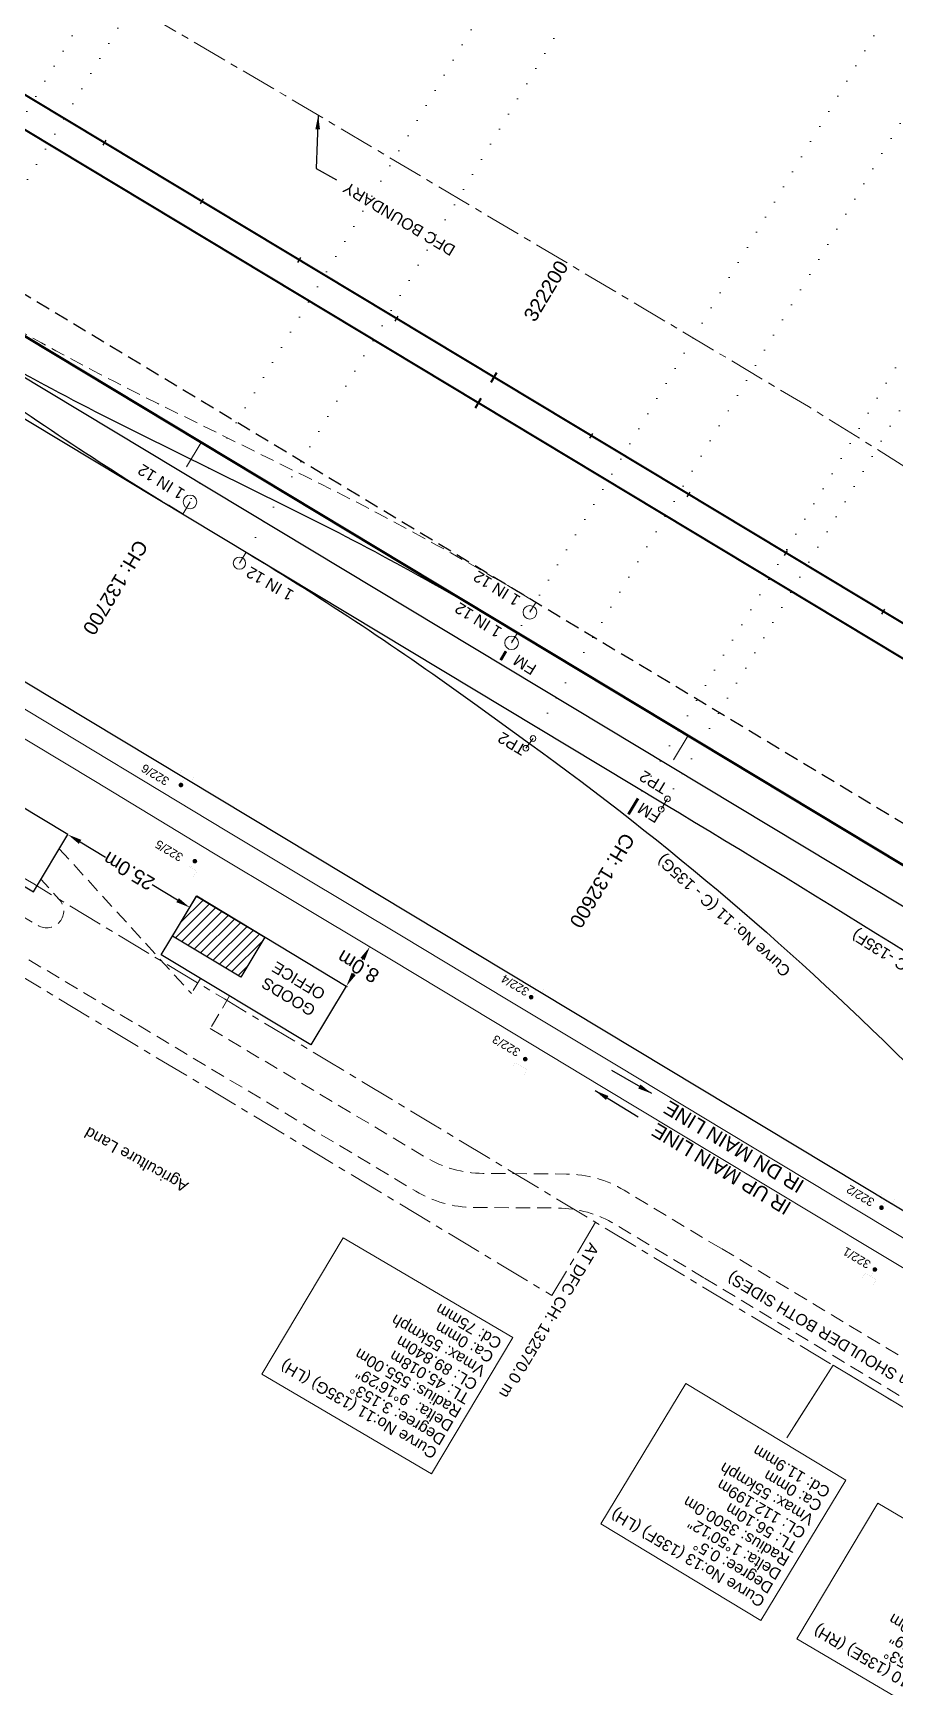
# Model space of a CAD drawing. Header units: metres. Extents: x 560405 to 1249476, y 3385111 to 6787087.
# Drawn here: x 626501.9 to 626653.6, y 3392202.4 to 3392493.4 of the extents above; entities that cross this region are included whole.
import ezdxf
from ezdxf.enums import TextEntityAlignment as Align

# ---------------------------------------------------------------- set-up
doc = ezdxf.new("R2010")
doc.units = ezdxf.units.M
doc.header["$MEASUREMENT"] = 0
doc.header["$PDSIZE"] = 0.05
for name, pattern in [('ACAD_ISO07W100', [3, 0, -3]), ('CENTER', [2, 1.25, -0.25, 0.25, -0.25]), ('DASHED', [0.75, 0.5, -0.25])]:
    doc.linetypes.add(name, pattern=pattern)
doc.layers.get('Defpoints').update_dxf_attribs({"color": 5, "lineweight": 0})
for name, color, linetype, lineweight in [('Cardinal_Leader', 10, 'Continuous', 0), ('Chainage', 7, 'Continuous', 0), ('Compound Wall', 7, 'Continuous', 13), ('DOTED LINE', 7, 'ACAD_ISO07W100', 18), ('EXISTING BRIDGE DETAILS', 7, 'Continuous', 0), ('Existing IR Track', 143, 'Continuous', 0), ('Existing Railway Boundary', 7, 'CENTER', 0), ('flow direction', 7, 'Continuous', 0), ('Horiz Curve', 7, 'Continuous', 0), ("NEW MANDI GOBINDPUR CROSSING STN. SRJ's", 10, 'Continuous', 0), ('NEW MANDI GOBINDPUR LOOP LINES', 1, 'Continuous', 0), ('OHE MAST', 7, 'Continuous', 0), ('OHE MAST TEXT', 7, 'Continuous', 0), ('Prop_Horiz Alignment', 7, 'Continuous', 0), ('Proposed Chainage', 10, 'Continuous', 0), ('Proposed Curve_Details', 10, 'Continuous', 0), ('PROPOSED DFCC TRACK', 1, 'Continuous', 0), ('Proposed TPTC Chainages', 10, 'Continuous', 0), ('Text', 7, 'Continuous', 0)]:
    doc.layers.add(name, color=color, linetype=linetype, lineweight=lineweight)
for name, color, linetype in [("NEW SIRHINDH STN. SRJ's", 10, 'Continuous'), ('OP-3 CH UP', 7, 'Continuous'), ('PROPOSED Building Station', 10, 'Continuous'), ('PROPOSED ROADS', 10, 'DASHED')]:
    doc.layers.add(name, color=color, linetype=linetype)
doc.styles.add('AA_ARIAL', font='arial.ttf')
doc.styles.add('ARIAL', font='arial.ttf')
doc.styles.get("Standard").update_dxf_attribs({"font": 'arial.ttf'})
doc.styles.add('Style-Arial', font='arial.ttf')
doc.dimstyles.new('ISO-25', dxfattribs={"dimtxt": 2.5, "dimasz": 2.5, "dimexe": 1.25, "dimexo": 0.625, "dimtad": 1, "dimdec": 3, "dimtxsty": 'Standard', "dimcen": 2.5, "dimadec": 0, "dimazin": 0, "dimtfac": 1, "dimtdec": 3, "dimtmove": 0, "dimatfit": 3, "dimfxl": 1, "dimarcsym": 0})
doc.dimstyles.get("Standard").update_dxf_attribs({"dimtxt": 2.5, "dimasz": 2.5, "dimexe": 0.18, "dimexo": 0.0625, "dimgap": 0.09, "dimtad": 0, "dimtih": 1, "dimtoh": 1, "dimdec": 3, "dimzin": 0, "dimdsep": 46, "dimtxsty": 'Standard', "dimcen": 0.09, "dimaunit": 1, "dimadec": 4, "dimazin": 0, "dimtfac": 1, "dimtdec": 3, "dimtofl": 0, "dimtmove": 0, "dimatfit": 3, "dimfxl": 1, "dimtolj": 1, "dimtzin": 0, "dimarcsym": 0})

# ---------------------------------------------------------------- blocks, each defined once
blk = doc.blocks.new('OHE')
at = {"layer": 'OHE MAST'}
h = blk.add_hatch(color=3, dxfattribs=at)
edge = h.paths.add_edge_path()
edge.add_arc((627930.47, 3391522.15), 0.412, -30.9792, 329.0208)
at = {"layer": 'OHE MAST', "color": 3, "lineweight": 13, "const_width": 0.008, "flags": 128}
blk.add_lwpolyline([(627932.78, 3391523.67), (627932.2, 3391522.71), (627930.15, 3391523.94), (627930.72, 3391524.9)], dxfattribs=at)
at = {"layer": 'OHE MAST', "color": 3, "const_width": 0.008, "flags": 128}
blk.add_lwpolyline([(627931.18, 3391523.33), (627930.47, 3391522.15)], dxfattribs=at)
blk = doc.blocks.new('*D254')
at = {"layer": 'Defpoints', "color": 0, "lineweight": 9, "transparency": 16777216}
for p in [(626508.03, 3392352.4), (626529.44, 3392339.5), (626529.47, 3392339.56)]:
    blk.add_point(p, dxfattribs=at)
at = {"layer": 'PROPOSED Building Station', "color": 0, "lineweight": -2, "transparency": 16777216}
for p, q in [((626508, 3392352.34), (626507.93, 3392352.23)), ((626510.17, 3392351.1), (626514.64, 3392348.43)), ((626527.33, 3392340.84), (626522.85, 3392343.52)), ((626529.47, 3392339.56), (626529.56, 3392339.71))]:
    blk.add_line(p, q, dxfattribs=at)
at = {"layer": 'PROPOSED Building Station', "color": 0, "lineweight": 9, "transparency": 16777216}
for points in [[(626509.95, 3392350.75), (626510.38, 3392351.46), (626508.02, 3392352.39)], [(626527.11, 3392340.49), (626527.54, 3392341.2), (626529.47, 3392339.56)]]:
    blk.add_solid(points, dxfattribs=at)
at = {"layer": 'PROPOSED Building Station', "color": 0, "lineweight": 9, "transparency": 16777216, "insert": (626518.75, 3392345.97), "char_height": 2.5, "attachment_point": 5, "rotation": 149.1236}
blk.add_mtext('\\A1;25.0m', dxfattribs=at)
blk = doc.blocks.new('*D255')
at = {"layer": 'Defpoints', "color": 0, "lineweight": 9, "transparency": 16777216}
for p in [(626561.16, 3392332.63), (626561.16, 3392332.63), (626557.02, 3392325.73)]:
    blk.add_point(p, dxfattribs=at)
at = {"layer": 'PROPOSED Building Station', "color": 0, "lineweight": -2, "transparency": 16777216}
for p, q in [((626561.11, 3392332.66), (626561.01, 3392332.72)), ((626559.88, 3392330.48), (626559.8, 3392330.35)), ((626557.07, 3392325.7), (626557.19, 3392325.63)), ((626558.32, 3392327.87), (626558.4, 3392328))]:
    blk.add_line(p, q, dxfattribs=at)
at = {"layer": 'PROPOSED Building Station', "color": 0, "lineweight": 9, "transparency": 16777216}
for points in [[(626560.24, 3392330.27), (626559.52, 3392330.69), (626561.16, 3392332.63)], [(626558.68, 3392327.65), (626557.96, 3392328.08), (626557.04, 3392325.72)]]:
    blk.add_solid(points, dxfattribs=at)
at = {"layer": 'PROPOSED Building Station', "color": 0, "lineweight": 9, "transparency": 16777216, "insert": (626559.1, 3392329.17), "char_height": 2.5, "attachment_point": 5, "rotation": 149.1236}
blk.add_mtext('\\A1;8.0m', dxfattribs=at)

msp = doc.modelspace()

# ---------------------------------------------------------------- hatches: boundary and pattern name
at = {"lineweight": 0}
h = msp.add_hatch(dxfattribs=at)
h.set_pattern_fill('ANSI31', color=1, scale=10, angle=-0.194006)
h.set_pattern_definition([(44.805993506, (2920012.6451, 5969850.2817), (-0.8808855397, 0.88687127925), [])])
h.paths.add_polyline_path([(626530.6843, 3392341.5725), (626542.7066, 3392334.3494), (626538.4801, 3392327.3147), (626526.4578, 3392334.5377)])

# ---------------------------------------------------------------- linework, layer by layer
at = {"color": 1}
msp.add_lwpolyline([(626376.9773, 3392425.1749), (626376.9773, 3392425.1749), (626373.6034, 3392419.5722), (626501.9397, 3392342.2881), (626508.0271, 3392352.3967), (626455.6854, 3392383.9179)], dxfattribs=at)
for points in [[(626530.6924, 3392341.5859), (626557.0178, 3392325.7328), (626550.7842, 3392315.3815), (626524.4589, 3392331.2346)], [(626530.6843, 3392341.5725), (626542.7066, 3392334.3494), (626538.4801, 3392327.3147), (626526.4578, 3392334.5377)]]:
    msp.add_lwpolyline(points, close=True, dxfattribs=at)
at = {"layer": 'Cardinal_Leader', "color": 1, "linetype": 'Continuous', "lineweight": 13}
for p, q in [((626588.6414, 3392367.5742), (626589.8855, 3392369.2921)), ((626612.4542, 3392356.8351), (626613.5423, 3392358.6558))]:
    msp.add_line(p, q, dxfattribs=at)
for centre in [(626589.8855, 3392369.2921), (626588.6414, 3392367.5742), (626613.5423, 3392358.6558), (626612.4542, 3392356.8351)]:
    msp.add_circle(centre, 0.5, dxfattribs=at)
at = {"layer": 'Compound Wall', "flags": 128}
msp.add_lwpolyline([(626634.5651, 3392246.2479), (626642.7195, 3392259.0154), (626680.8617, 3392236.0824), (626680.8615, 3392236.0814), (626878.0969, 3392117.2404)], dxfattribs=at)
at = {"layer": 'Compound Wall', "lineweight": 20, "flags": 128}
msp.add_lwpolyline([(626635.8595, 3392248.2745), (626642.7195, 3392259.0154), (626680.8617, 3392236.0824), (626680.8615, 3392236.0814), (626878.0969, 3392117.2404)], dxfattribs=at)
at = {"layer": 'DOTED LINE', "color": 1, "linetype": 'ACAD_ISO07W100', "lineweight": 18}
for p, q in [((626480.1257, 3392445.0237), (626549.6506, 3392561.3001)), ((626456.3778, 3392393.1524), (626555.0842, 3392558.2331)), ((626528.1112, 3392408.8436), (626600.9306, 3392530.6297)), ((626539.4525, 3392402.0167), (626612.2912, 3392523.8351)), ((626584.6598, 3392383.8632), (626653.5853, 3392499.1372)), ((626589.2634, 3392368.433), (626663.8469, 3392493.1696)), ((626607.5225, 3392357.3426), (626682.106, 3392482.0791)), ((626612.9982, 3392357.7454), (626685.9619, 3392479.7729))]:
    msp.add_line(p, q, dxfattribs=at)
at = {"layer": 'Existing IR Track', "color": 3, "lineweight": 18, "ltscale": 5, "flags": 128}
for points in [[(626662.028, 3392277.2001), (626623.959, 3392300.1301), (626604.5831, 3392311.7885), (626585.2103, 3392323.4446), (626567.014, 3392334.3841), (626548.9083, 3392345.2688), (626536.0087, 3392352.9985), (626497.9001, 3392375.9938), (626479.9955, 3392386.8306), (626462.4381, 3392397.3548), (626437.8754, 3392412.0463), (626421.1167, 3392422.1994), (626403.2976, 3392432.9931), (626391.7594, 3392439.8413), (626380.6568, 3392446.5496), (626370.0572, 3392452.9874), (626352.1071, 3392463.6839), (626337.8037, 3392472.4364), (626324.8346, 3392480.2432), (626303.7832, 3392492.958)], [(626659.7865, 3392273.2729), (626621.5085, 3392296.2902), (626602.2403, 3392307.8995), (626582.9715, 3392319.5092), (626564.68, 3392330.5116), (626546.3869, 3392341.5149), (626533.6729, 3392349.1256), (626512.8552, 3392361.7169), (626495.5505, 3392372.0971), (626477.8665, 3392382.7844), (626460.0932, 3392393.4622), (626435.2859, 3392408.2841), (626418.7658, 3392418.2977), (626401.0771, 3392429.0334), (626388.9899, 3392436.1532), (626378.3063, 3392442.6481), (626367.6133, 3392449.1477), (626349.9121, 3392459.7234), (626335.5167, 3392468.4789), (626322.4724, 3392476.3254), (626301.4701, 3392489.0036)]]:
    msp.add_lwpolyline(points, dxfattribs=at)
at = {"layer": 'Existing Railway Boundary', "color": 36, "lineweight": 20, "ltscale": 5, "flags": 128}
msp.add_lwpolyline([(628955.3903, 3390792.7231), (628931.5933, 3390806.5004), (628894.0251, 3390836.9955), (628805.3605, 3390890.9758), (628763.1272, 3390916.9343), (628721.4077, 3390942.8333), (628634.7683, 3390998.5313), (628587.091, 3391026.3426), (628541.4721, 3391053.7252), (628498.5869, 3391079.4164), (628461.1936, 3391101.0466), (628391.2271, 3391146.4682), (628362.6237, 3391162.4973), (628324.6397, 3391185.7049), (628291.5767, 3391211.6933), (628254.0781, 3391235.9403), (628157.3612, 3391308.2767), (628174.1002, 3391326.9143), (628137.357, 3391356.9761), (627964.1476, 3391459.1923), (627842.8937, 3391531.9115), (627628.8138, 3391662.2153), (627542.6631, 3391714.392), (627424.9352, 3391785.3705), (627222.9648, 3391909.2736), (627204.5725, 3391920.6394), (627188.744, 3391930.1784), (627172.9334, 3391939.7064), (627156.2431, 3391949.7674), (627139.5672, 3391959.8197), (627123.601, 3391969.4113), (627107.6038, 3391979.0215), (627094.8626, 3391986.7123), (627082.1497, 3391994.3859), (627065.7488, 3392004.2586), (627049.3375, 3392014.1375), (627032.6946, 3392024.1476), (627016.0309, 3392034.1701), (627000.4204, 3392043.5941), (626984.8329, 3392053.004), (626968.8891, 3392062.6064), (626952.9363, 3392072.2142), (626935.7844, 3392082.5282), (626918.6205, 3392092.8492), (626911.6028, 3392097.0645), (626893.0809, 3392108.2246), (626874.5706, 3392119.3777), (626856.2268, 3392130.4336), (626837.8855, 3392141.4881), (626820.3864, 3392152.0274), (626802.8816, 3392162.57), (626783.4724, 3392174.252), (626764.0577, 3392185.9374), (626746.1558, 3392196.7119), (626728.2543, 3392207.4863), (626707.0601, 3392220.2572), (626685.8746, 3392233.0229), (626648.9408, 3392255.2553), (626610.6712, 3392278.2676), (626591.3871, 3392289.8865), (626572.1184, 3392301.4961), (626553.8402, 3392312.4904), (626535.5663, 3392323.4823), (626522.8303, 3392331.1061), (626502.0043, 3392343.7024), (626484.7028, 3392354.0807), (626467.0127, 3392364.7717), (626449.2849, 3392375.4221), (626424.442, 3392390.2653), (626407.8647, 3392400.3136), (626390.2843, 3392410.9836), (626378.1904, 3392418.1073), (626367.3819, 3392424.6782), (626356.7585, 3392431.1355), (626339.0548, 3392441.7126), (626324.6325, 3392450.4845), (626311.6182, 3392458.3129), (626290.6128, 3392470.9931), (626276.2418, 3392479.6446), (626252.5581, 3392493.9648), (626233.8146, 3392505.2467), (626215.0541, 3392516.5389), (626191.0882, 3392530.9577), (626167.1186, 3392545.3787), (626148.2508, 3392556.7397), (626129.3895, 3392568.0967), (626109.0676, 3392580.3241), (626088.7404, 3392592.5546), (626063.7846, 3392607.5962), (626038.8416, 3392622.63), (626017.6425, 3392635.4182), (625996.4509, 3392648.2016), (625974.9359, 3392661.1602), (625952.8751, 3392674.4888), (625933.5372, 3392686.1045), (625914.159, 3392697.7444), (625896.1455, 3392708.6148), (625885.6622, 3392714.935), (625875.1898, 3392721.2486), (625871.6088, 3392723.3979), (625854.6293, 3392733.6202), (625837.6636, 3392743.8342), (625819.8659, 3392754.5631), (625802.0927, 3392765.2772), (625784.0738, 3392776.0974), (625766.0279, 3392786.9338), (625747.7802, 3392797.9258), (625729.6331, 3392808.8567), (625710.0131, 3392820.4001), (625690.2406, 3392832.0331), (625670.5571, 3392843.8213), (625650.9098, 3392855.5881), (625631.8821, 3392867.0602), (625612.8815, 3392878.5159), (625595.4116, 3392889.057), (625577.9617, 3392899.586), (625560.977, 3392909.7984), (625543.9665, 3392920.0263), (625527.0929, 3392930.2025), (625510.2317, 3392940.3713), (625492.2072, 3392951.2501), (625474.1887, 3392962.1253), (625459.4135, 3392971.0439), (625444.6385, 3392979.9623), (625429.7392, 3392988.9655), (625414.8651, 3392997.9534), (625398.0894, 3393008.048), (625381.2878, 3393018.1581), (625364.4876, 3393028.2943), (625347.6668, 3393038.4431), (625341.4954, 3393042.1962), (625336.6811, 3393045.1488), (625324.9758, 3393052.1854), (625313.1706, 3393059.282), (625305.1662, 3393064.122), (625297.2032, 3393068.9372), (625281.7488, 3393078.2354), (625266.3027, 3393087.5539), (625250.5827, 3393097.0002), (625234.8576, 3393106.4748), (625220.9629, 3393114.8441), (625207.0756, 3393123.2089), (625191.9734, 3393132.2824), (625166.0786, 3393147.7733), (625153.4581, 3393156.0581), (625151.114, 3393150.7018), (625147.8866, 3393153.7551), (625116.7003, 3393173.3287), (625093.3281, 3393188.0041), (625071.1556, 3393203.0477), (625055.7157, 3393212.8225), (625027.3997, 3393228.6096), (625007.6825, 3393240.5669), (624979.825, 3393257.4607), (624954.8894, 3393272.5826), (624917.8619, 3393296.9088), (624917.926, 3393297.7354), (624854.2544, 3393338.3806), (624790.1714, 3393374.1107), (624761.6212, 3393391.1947), (624742.8731, 3393402.4132), (624713.9783, 3393419.7034), (624678.9617, 3393441.6196), (624667.4095, 3393431.6005), (624566.1173, 3393492.8402), (624519.8878, 3393520.9391), (624450.2813, 3393561.7296), (624447.0221, 3393556.3381), (624253.5789, 3393673.1377), (624021.9727, 3393812.2493)], dxfattribs=at)
at = {"layer": 'Existing Railway Boundary', "color": 6, "lineweight": 20, "ltscale": 5, "flags": 128}
for points in [[(627892.3746, 3391590.8464), (627853.8026, 3391614.8633), (627807.8709, 3391643.3648), (627763.2098, 3391671.1424), (627729.391, 3391692.3162), (627635.8822, 3391750.6784), (627660.1446, 3391809.2203), (627519.5568, 3391891.152), (627476.8389, 3391915.865), (627434.3844, 3391942.69), (627307.5279, 3392026.3119), (627306.7829, 3392026.5061), (627267.353, 3392052.7992), (627223.9736, 3392078.9893), (627097.3461, 3392148.2433), (627064.2509, 3392171.6214), (627020.7361, 3392194.4307), (626980.8782, 3392219.8528), (626937.972, 3392245.713), (626894.59, 3392272.359), (626851.325, 3392298.078), (626765.656, 3392350.035), (626720.72, 3392377.008), (626678.274, 3392402.82), (626638.354, 3392427.704), (626595.176, 3392453.388), (626546.2585, 3392482.4138), (626502.9741, 3392507.8519), (626457.1589, 3392535.47), (626370.2027, 3392585.4762), (626329.4837, 3392607.8197), (626276.63, 3392641.1068), (626248.5163, 3392659.2277), (626219.5479, 3392680.9715), (626152.643, 3392718.511), (626109.5867, 3392744.8943), (626057.9239, 3392775.41), (626021.0374, 3392796.8242), (625904.8086, 3392858.5418), (625861.3055, 3392884.0038), (625818.1177, 3392909.4437), (625699.839, 3392978.326), (625656.064, 3393004.068), (625614.356, 3393028.385), (625543.556, 3393070.031), (625500.6769, 3393095.2405), (625461.769, 3393118.43), (625418.978, 3393143.909), (625375.919, 3393169.091), (625289.4128, 3393220.1398), (625283.3377, 3393209.9857), (625180.1642, 3393272.0512), (624950.6342, 3393412.922), (624924.3694, 3393369.1236), (624924.3694, 3393369.1236)], [(626600.8938, 3392284.1586), (626593.196, 3392271.2844), (626583.646, 3392277.0383), (626564.3772, 3392288.648), (626546.1086, 3392299.6366), (626527.8483, 3392310.6202), (626515.0966, 3392318.2535), (626494.2648, 3392330.8532), (626476.9656, 3392341.2302), (626459.2711, 3392351.9238), (626441.5757, 3392362.5548), (626416.7075, 3392377.4131), (626400.0894, 3392387.4862), (626382.5861, 3392398.1093), (626370.4876, 3392405.2358), (626359.5899, 3392411.8608), (626349.0161, 3392418.288), (626331.3107, 3392428.8662), (626319.048, 3392436.3245), (626326.746, 3392449.199)]]:
    msp.add_lwpolyline(points, dxfattribs=at)
at = {"layer": 'Horiz Curve', "color": 190, "lineweight": 40}
for p, q in [((627251.5517, 3392030.4292), (625532.5765, 3393065.175)), ((627248.3863, 3392026.1485), (625530.2827, 3393060.3697))]:
    msp.add_line(p, q, dxfattribs=at)
at = {"layer": 'Horiz Curve', "color": 190, "lineweight": 40, "flags": 128}
for points in [[(626582.4993, 3392432.0015), (626583.5307, 3392433.715)], [(626582.4996, 3392432.0013), (626583.5311, 3392433.7148)], [(626579.7497, 3392427.4705), (626580.7812, 3392429.184)]]:
    msp.add_lwpolyline(points, dxfattribs=at)
at = {"layer": "NEW MANDI GOBINDPUR CROSSING STN. SRJ's", "color": 1, "linetype": 'Continuous', "lineweight": 13, "flags": 128}
for points in [[(626529.5173, 3392410.9152), (626528.2305, 3392408.7718)], [(626538.2068, 3392400.1403), (626539.3695, 3392402.0667)]]:
    msp.add_lwpolyline(points, dxfattribs=at)
at = {"layer": "NEW MANDI GOBINDPUR CROSSING STN. SRJ's", "linetype": 'Continuous', "lineweight": 13, "flags": 128}
for points in [[(626589.3355, 3392391.4943), (626590.385, 3392393.2425)], [(626586.1028, 3392386.124), (626587.1618, 3392387.8878)]]:
    msp.add_lwpolyline(points, dxfattribs=at)
at = {"layer": "NEW MANDI GOBINDPUR CROSSING STN. SRJ's", "linetype": 'Continuous', "lineweight": 13, "const_width": 0.5, "flags": 128}
msp.add_lwpolyline([(626585.1245, 3392384.6487), (626584.195, 3392383.0777)], dxfattribs=at)
at = {"layer": "NEW MANDI GOBINDPUR CROSSING STN. SRJ's", "color": 1, "linetype": 'Continuous', "lineweight": 13, "const_width": 0.5, "flags": 128}
msp.add_lwpolyline([(626608.3637, 3392358.74), (626606.6813, 3392355.9451)], dxfattribs=at)
at = {"layer": "NEW MANDI GOBINDPUR CROSSING STN. SRJ's", "color": 1, "linetype": 'Continuous', "lineweight": 13}
for centre, radius in [((626529.5173, 3392410.9152), 1.2), ((626538.2068, 3392400.1403), 1.08)]:
    msp.add_circle(centre, radius, dxfattribs=at)
at = {"layer": "NEW MANDI GOBINDPUR CROSSING STN. SRJ's", "linetype": 'Continuous', "lineweight": 13}
for centre in [(626589.3355, 3392391.4943), (626586.1028, 3392386.124)]:
    msp.add_circle(centre, 1.2, dxfattribs=at)
at = {"layer": 'NEW MANDI GOBINDPUR LOOP LINES', "color": 1, "linetype": 'Continuous', "lineweight": 25, "flags": 128}
msp.add_lwpolyline([(626697.7121, 3392305.0926, 0.0071249), (626612.9982, 3392357.7454), (626172.2158, 3392623.0766, 0.00715989), (626085.6092, 3392673.5347, 0.00715989)], format="xyb", dxfattribs=at)
msp.add_lwpolyline([(626670.0595, 3392277.1738), (626076.8772, 3392634.2428)], dxfattribs=at)
at = {"layer": 'NEW MANDI GOBINDPUR LOOP LINES', "linetype": 'Continuous', "lineweight": 25, "flags": 128}
msp.add_lwpolyline([(627398.9334, 3391891.9428), (626250.6371, 3392583.1655)], dxfattribs=at)
at = {"layer": 'NEW MANDI GOBINDPUR LOOP LINES', "linetype": 'DASHED', "lineweight": 25, "ltscale": 5, "flags": 128}
msp.add_lwpolyline([(627352.8953, 3391934.2456), (626471.7247, 3392464.6707)], dxfattribs=at)
at = {"layer": 'NEW MANDI GOBINDPUR LOOP LINES', "linetype": 'DASHED', "lineweight": 20, "ltscale": 5, "flags": 128}
msp.add_lwpolyline([(626590.387, 3392393.2415, 0.02078913), (626549.9087, 3392415.3698), (626523.8272, 3392428.2501, -0.02078909), (626483.349, 3392450.3784)], format="xyb", dxfattribs=at)
at = {"layer": 'NEW MANDI GOBINDPUR LOOP LINES', "color": 1, "linetype": 'Continuous', "lineweight": 25}
msp.add_lwpolyline([(626539.3695, 3392402.0667, -0.02176849), (626579.6324, 3392375.3816), (626589.2634, 3392368.433, -0.04049045), (626657.5574, 3392310.2137), (626670.3929, 3392297.3403, 0.04049045), (626738.6869, 3392239.1209), (626745.4582, 3392234.2356, 0.02145454), (626785.8576, 3392207.4685)], format="xyb", dxfattribs=at)
at = {"layer": "NEW SIRHINDH STN. SRJ's", "lineweight": 25, "flags": 128}
for points in [[(626528.2324, 3392408.7707, -0.02078913), (626489.7317, 3392434.1842), (626466.1418, 3392451.2038, 0.02078909), (626427.6411, 3392476.6173)], [(626587.1618, 3392387.8878, 0.02078913), (626546.6835, 3392410.0161), (626520.6019, 3392422.8965, -0.02078909), (626480.1237, 3392445.0248)]]:
    msp.add_lwpolyline(points, format="xyb", dxfattribs=at)
at = {"layer": 'OP-3 CH UP', "color": 40, "lineweight": 9, "true_color": 0xf8d731}
for radius in [8763.3902, 8182.5236, 7294.1209]:
    msp.add_circle((624059.7714, 3393874.4188), radius, dxfattribs=at)
at = {"layer": 'Prop_Horiz Alignment', "color": 4, "linetype": 'Continuous', "lineweight": 30, "flags": 128}
for points in [[(626514.2172, 3392473.6879), (626514.7329, 3392474.5446)], [(626531.3523, 3392463.3733), (626531.868, 3392464.2301)], [(626548.4873, 3392453.0588), (626549.0031, 3392453.9155)], [(626565.6224, 3392442.7442), (626566.1381, 3392443.601)], [(626599.8925, 3392422.1152), (626600.4083, 3392422.9719)], [(626617.0276, 3392411.8006), (626617.5433, 3392412.6574)], [(626634.1627, 3392401.4861), (626634.6784, 3392402.3428)], [(626651.2977, 3392391.1716), (626651.8134, 3392392.0283)]]:
    msp.add_lwpolyline(points, dxfattribs=at)
at = {"layer": 'Proposed Chainage', "linetype": 'Continuous', "lineweight": 0, "flags": 128}
for points in [[(626528.9165, 3392417.1129), (626531.4951, 3392421.3966)], [(626614.5918, 3392365.5402), (626617.1704, 3392369.8239)]]:
    msp.add_lwpolyline(points, dxfattribs=at)
at = {"layer": 'Proposed Curve_Details', "color": 1}
for points in [[(626586.3257, 3392263.8941), (626572.026, 3392239.8795), (626542.1635, 3392257.4179), (626556.4632, 3392281.4325)], [(626629.9549, 3392214.0965), (626601.8021, 3392231.1133), (626616.7693, 3392255.7812), (626644.922, 3392238.7643)], [(626680.2988, 3392217.2312), (626666.0497, 3392193.379), (626636.3337, 3392210.8751), (626650.5828, 3392234.7274)]]:
    msp.add_lwpolyline(points, close=True, dxfattribs=at)
at = {"layer": 'PROPOSED DFCC TRACK', "color": 1, "linetype": 'Continuous', "lineweight": 50}
msp.add_line((627424.6711, 3391883.7448), (625313.456, 3393154.6014), dxfattribs=at)
at = {"layer": 'PROPOSED ROADS', "color": 1, "linetype": 'DASHED', "lineweight": 13, "ltscale": 5, "flags": 128}
for points in [[(626319.5803, 3392462.0538), (626326.1894, 3392458.0713, -0.13273497), (626333.4126, 3392450.5404), (626341.2909, 3392436.1404, 0.13360701), (626348.5729, 3392428.5743), (626502.7463, 3392336.3896, 0.86370166), (626506.5015, 3392340.987), (626503.2808, 3392344.5151)], [(626619.9771, 3392274.409), (626604.3662, 3392283.8061, 0.13436053), (626594.2039, 3392286.6705), (626579.3903, 3392286.7833, -0.13360701), (626569.2788, 3392289.6172), (626344.0927, 3392424.2624, -0.13360701), (626336.8107, 3392431.8285), (626328.2657, 3392447.447, 0.13293354), (626321.0292, 3392454.9859), (626316.8398, 3392457.5059)], [(626533.0663, 3392318.2604), (626570.9569, 3392295.6046, 0.13360701), (626581.0684, 3392292.7707), (626595.7936, 3392292.6586, -0.1342254), (626605.9468, 3392289.7997), (626623.0486, 3392279.5176)], [(627404.1064, 3391863.4613), (627400.937, 3391858.2125, 0.41614133), (627403.0058, 3391849.9546), (627438.71, 3391829.002, -0.42150028), (627444.1867, 3391806.76), (627442.261, 3391803.6636, -0.40157655), (627414.121, 3391796.4576, -0.01044596), (627387.2497, 3391812.3442, -0.01163232), (627353.4738, 3391832.877), (626619.9771, 3392274.409)]]:
    msp.add_lwpolyline(points, format="xyb", dxfattribs=at)
for points in [[(626506.5099, 3392349.8772), (626529.7549, 3392324.414)], [(626531.3417, 3392327.0678), (626529.7549, 3392324.414)], [(626536.4914, 3392323.9887), (626533.0663, 3392318.2604)], [(626623.0652, 3392279.5453), (626699.8296, 3392233.3544)]]:
    msp.add_lwpolyline(points, dxfattribs=at)

# ---------------------------------------------------------------- block references
at = {"layer": 'OHE MAST', "color": 2, "lineweight": 13}
for p in [(-1402.5551, 838.9562), (-1340.9148, 801.6215), (-1279.2486, 764.5806)]:
    msp.add_blockref('OHE', p, dxfattribs=at)
at = {"layer": 'OHE MAST', "color": 2, "lineweight": 13, "rotation": 180}
for p in [(1254460.8403, 6783869.8595), (1254518.9845, 6783835.022), (1254580.5256, 6783798.0033)]:
    msp.add_blockref('OHE', p, dxfattribs=at)

# ---------------------------------------------------------------- texts
at = {"layer": 'Chainage', "color": 190, "lineweight": 0, "insert": (626588.0815, 3392443.6981), "char_height": 2.5, "attachment_point": 1, "rotation": 58.953949, "line_spacing_factor": 0.672, "style": 'Style-Arial'}
msp.add_mtext('322200', dxfattribs=at)
at = {"layer": 'EXISTING BRIDGE DETAILS', "color": 6, "style": 'ARIAL'}
msp.add_text('AT DFC CH: 132570.0 m', height=2, rotation=239, dxfattribs=at).set_placement((626599.8985, 3392280.7257))
at = {"layer": 'Existing IR Track', "color": 3, "lineweight": 18, "style": 'ARIAL'}
for s, p in [('IR DN MAIN LINE', (626613.2504, 3392304.632)), ('IR UP MAIN LINE', (626611.1415, 3392300.6774))]:
    msp.add_text(s, height=2.5, rotation=149, dxfattribs=at).set_placement(p, align=Align.MIDDLE_RIGHT)
at = {"layer": 'Existing Railway Boundary', "color": 6, "linetype": 'Continuous', "ltscale": 5}
msp.add_text('DFC BOUNDARY', height=2, rotation=149, dxfattribs=at).set_placement((626576.4174, 3392455.8106))
at = {"layer": "NEW MANDI GOBINDPUR CROSSING STN. SRJ's", "color": 1, "linetype": 'Continuous', "lineweight": 13, "char_height": 2, "line_spacing_factor": 0.60036, "style": 'ARIAL'}
for s, insert, attachment_point, rotation in [('1 IN 12', (626528.2675, 3392412.0726), 4, 148), ('1 IN 12', (626539.6871, 3392398.7776), 6, 149.907898), ('FM', (626612.0262, 3392355.1403), 4, 148)]:
    msp.add_mtext(s, dxfattribs=dict(at, insert=insert, attachment_point=attachment_point, rotation=rotation))
at = {"layer": "NEW MANDI GOBINDPUR CROSSING STN. SRJ's", "linetype": 'Continuous', "lineweight": 13, "char_height": 2, "attachment_point": 4, "rotation": 148, "line_spacing_factor": 0.60036, "style": 'ARIAL'}
for s, insert in [('1 IN 12', (626587.3295, 3392393.3098)), ('1 IN 12', (626584.0736, 3392387.7388)), ('FM', (626590.1529, 3392381.1855))]:
    msp.add_mtext(s, dxfattribs=dict(at, insert=insert))
at = {"layer": "NEW MANDI GOBINDPUR CROSSING STN. SRJ's", "color": 1, "insert": (626550.7839, 3392320.3099), "char_height": 2, "width": 12.971463, "attachment_point": 1, "rotation": 149.032281, "style": 'AA_ARIAL'}
msp.add_mtext('GOODS OFFICE', dxfattribs=at)
at = {"layer": 'OHE MAST TEXT', "color": 3, "lineweight": 18, "style": 'ARIAL'}
for s, p in [('322/6', (626526.0147, 3392362.2053)), ('322/5', (626528.4717, 3392348.8263)), ('322/4', (626589.3762, 3392325.1543)), ('322/3', (626587.8104, 3392314.5081)), ('322/2', (626650.1537, 3392288.1229)), ('322/1', (626649.4919, 3392277.192))]:
    msp.add_text(s, height=1.5, rotation=149, dxfattribs=at).set_placement(p)
at = {"layer": 'Proposed Chainage', "color": 1, "lineweight": 0, "char_height": 2.5, "attachment_point": 4, "rotation": 238.953949, "line_spacing_factor": 0.6, "style": 'Style-Arial'}
for s, insert in [('CH: 132700', (626521.1806, 3392403.8449)), ('CH: 132600', (626606.8559, 3392352.2722))]:
    msp.add_mtext(s, dxfattribs=dict(at, insert=insert))
at = {"layer": 'Proposed Curve_Details', "color": 1, "style": 'ARIAL'}
for s, rotation, p in [('Curve No: 11 (C - 135G)', 137.859563, (626635.3968, 3392328.6347)), ('Curve No: 13 (C -135F)', 147.571503, (626671.4426, 3392320.1653))]:
    msp.add_text(s, height=2, rotation=rotation, dxfattribs=at).set_placement(p)
at = {"layer": 'Proposed Curve_Details', "color": 1, "lineweight": 0, "char_height": 2, "attachment_point": 7, "line_spacing_factor": 0.84, "style": 'Style-Arial'}
for s, insert, rotation in [('Curve No:11 (135G) (LH)\\PDegree: 3.153°\\PDelta:  9°16\'29"\\PRadius: 555.00m\\PTL: 45.018m\\PCL: 89.840m\\PVmax: 55kmph\\PCa: 0mm\\PCd: 75mm', (626584.6143, 3392263.4512), 149.510399), ('Curve No:13 (135F) (LH)\\PDegree: 0.5%%D\\PDelta: 1%%D50\'12"\\PRadius: 3500.0m\\PTL: 56.10m\\PCL: 112.199m\\PVmax: 55kmph\\PCa: 0mm\\PCd: 11.9mm', (626642.4218, 3392237.2771), 149.123596), ('Curve No:10 (135E) (RH)\\PDegree: 3.153°\\PDelta:  9°16\'29"\\PRadius: 555.00m\\PTL: 45.018m\\PCL: 89.840m\\PVmax: 55kmph\\PCa: 0mm\\PCd: 75mm', (626678.5874, 3392216.7883), 149.510399)]:
    msp.add_mtext(s, dxfattribs=dict(at, insert=insert, rotation=rotation))
at = {"layer": 'Proposed TPTC Chainages', "color": 1, "lineweight": 0, "char_height": 2, "line_spacing_factor": 0.6, "style": 'ARIAL'}
for insert, attachment_point, rotation in [((626583.9785, 3392369.6786), 6, 149.36072), ((626613.2681, 3392360.2518), 4, 148.547178)]:
    msp.add_mtext('\\pxsm1;TP2', dxfattribs=dict(at, insert=insert, attachment_point=attachment_point, rotation=rotation))
at = {"layer": 'Text'}
msp.add_text('Agriculture Land', height=2, rotation=150.566637, dxfattribs=at).set_placement((626529.4051, 3392291.0477))
at = {"layer": 'Text', "color": 1, "linetype": 'Continuous', "extrusion": (4.56366e-05, 7.60928e-05, 1), "insert": (626711.6451, 3392221.3244, -1778.1037), "char_height": 2, "attachment_point": 1, "text_direction": (-0.858276, 0.513188, 0), "style": 'ARIAL'}
msp.add_mtext_dynamic_manual_height_columns('PROPOSED ROAD (6m CARRIAGEWAY WIDTH, 1m SHOULDER BOTH SIDES)', width=121.615321, gutter_width=3, heights=[0], dxfattribs=at)

# ---------------------------------------------------------------- dimensions: what is measured, and where the dimension line sits
at = {"layer": 'PROPOSED Building Station', "color": 1, "lineweight": 9}
for base, p1, p2, angle, picture, middle in [((626529.472, 3392339.5598), (626508.0271, 3392352.3967), (626529.4381, 3392339.503), 149.123596, '*D254', (626518.7464, 3392345.9729)), ((626561.1642, 3392332.6263), (626557.0178, 3392325.7328), (626561.1642, 3392332.6263), 239.123596, '*D255', (626559.1001, 3392329.1741))]:
    dim = msp.add_linear_dim(base=base, p1=p1, p2=p2, angle=angle, dimstyle='Standard', override={"dimdec": 1, "dimpost": 'm'}, dxfattribs=at)
    dim.commit()
    dim.dimension.update_dxf_attribs({"geometry": picture, "text_midpoint": middle})

# ---------------------------------------------------------------- leaders
at = {"layer": 'Existing Railway Boundary', "color": 6, "linetype": 'Continuous', "ltscale": 5}
msp.add_leader([(626552.0729, 3392478.9638), (626551.7397, 3392469.5874), (626555.285, 3392467.6221)], dimstyle='ISO-25', override={"dimtxt": 0.5, "dimtad": 0}, dxfattribs=at)
at = {"layer": 'flow direction', "color": 3, "lineweight": 18}
for points in [[(626610.7691, 3392306.8132), (626603.7666, 3392310.8572)], [(626600.8053, 3392307.3408), (626608.4204, 3392302.7123)]]:
    msp.add_leader(points, dimstyle='ISO-25', override={"dimtxt": 0.5, "dimtad": 0}, dxfattribs=at)

doc.saveas('drawing.dxf')
